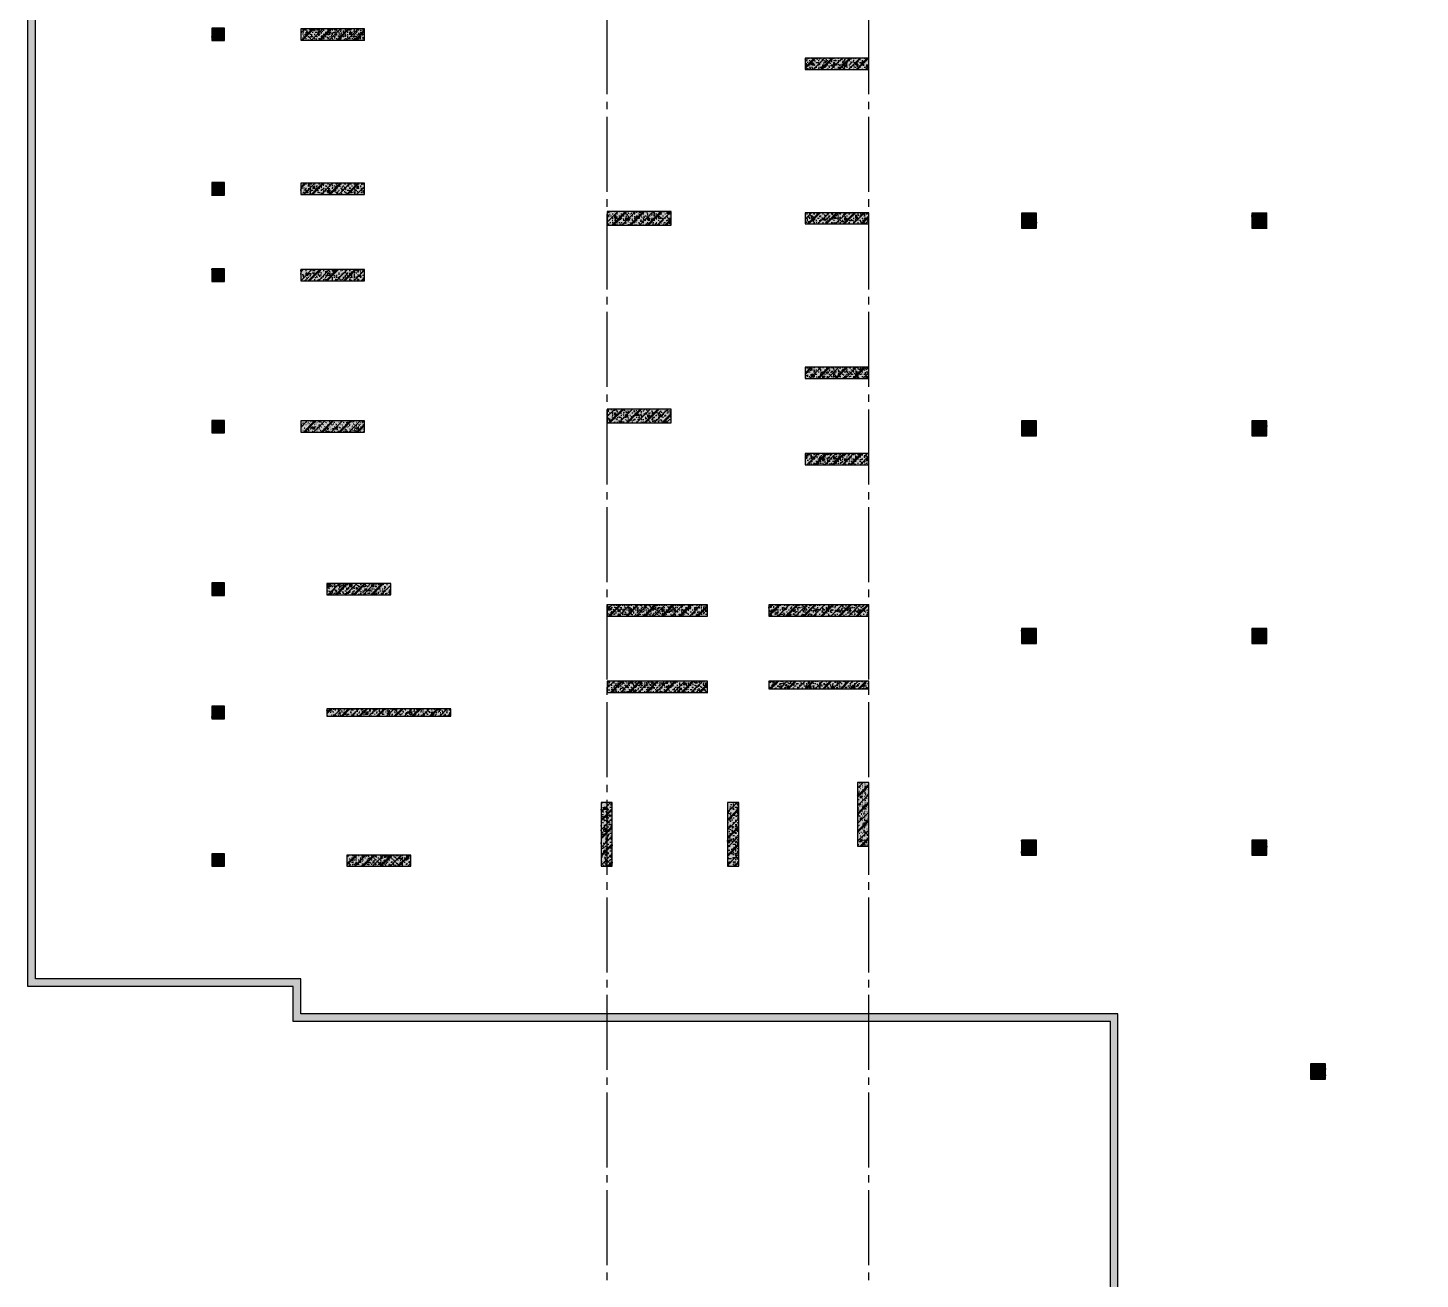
# Model space of a CAD drawing. Header units: millimetres. Extents: x 379264 to 1158416, y -283062 to 356890.
# Drawn here: x 393561 to 449186, y 168967 to 218980 of the extents above; entities that cross this region are included whole.
import ezdxf
from ezdxf.enums import TextEntityAlignment as Align

# ---------------------------------------------------------------- set-up
doc = ezdxf.new("R2010")
doc.units = ezdxf.units.MM
doc.linetypes.add('MB_Luoi truc$0$Center101', pattern=[13, 10, -1, 1, -1])
for name, color, linetype in [('mb_cot ham 2$0$Concrete Hatch', 218, 'Continuous'), ('mb_cot ham 2$0$Concrete Line', 6, 'Continuous'), ('mb_cot ham 2$0$Concrete Solid', 216, 'Continuous'), ('MB_Luoi truc$0$Grid', 34, 'Continuous'), ('MB_Luoi truc$0$Grid Line', 251, 'MB_Luoi truc$0$Center101')]:
    doc.layers.add(name, color=color, linetype=linetype)
doc.styles.add('MB_Luoi truc$0$Grid A-F$0$VNI-HelveCB', font='VHELVCB_0.TTF')

# ---------------------------------------------------------------- blocks, each defined once
blk = doc.blocks.new('*U1597')
at = {"layer": 'MB_Luoi truc$0$Grid Line'}
blk.add_line((0, 0), (0, 631), dxfattribs=at)
at = {"layer": 'MB_Luoi truc$0$Grid', "lineweight": -2, "style": 'MB_Luoi truc$0$Grid A-F$0$VNI-HelveCB'}
for tag, p in [('GRIDSUB', (0, 640)), ('GRID', (0, -9))]:
    blk.add_attdef(tag, text='', height=5, dxfattribs=at).set_placement(p, align=Align.MIDDLE)
blk = doc.blocks.new('*U1650')
at = {"layer": 'mb_cot ham 2$0$Concrete Hatch'}
h = blk.add_hatch(dxfattribs=at)
h.set_pattern_fill('CONCRETE', color=256, scale=50, style=0, pattern_type=2)
h.set_pattern_definition([(45, (-50, -250), (-176.78, 176.78), []), (45, (-50, -200), (-353.55, 353.55), []), (50, (-50, -250), (358.63, -31.38), [37.5, -412.5]), (355, (-50, -250), (-69.38, 376.1), [30, -330]), (100.45, (-20.1, -252.6), (289.25, 344.72), [31.87, -350.57]), (46.18, (-50, -150), (533.62, -82.76), [56.25, -618.75]), (96.64, (-5.53, -156.9), (467.33, 487.06), [47.8, -525.86]), (351.18, (-50, -150), (467.33, 487.06), [45, -495]), (21, (0, -175), (298.45, -201.31), [37.5, -412.5]), (326, (0, -175), (121.66, 362.58), [30, -330]), (71.45, (24.87, -191.78), (420.1, 161.27), [31.87, -350.57]), (37.5, (-50, -250), (6.08, 166.447), [0, -326, 0, -335, 0, -331.25]), (7.5, (-50, -250), (131.535, 197.206), [0, -191, 0, -318.5, 0, -126.25]), (327.5, (-161.5, -250), (266.91, -11.277), [0, -125, 0, -390, 0, -517.5]), (317.5, (-211.5, -250), (291.59, 50.05), [0, -162.5, 0, -259, 0, -367.5]), (0, (125, -75), (0, 875), [87.5, -787.5]), (0, (387.5, 100), (0, 875), [87.5, -787.5]), (0, (212.5, 450), (0, 875), [87.5, -350, 87.5, -350]), (90, (125, -75), (-875, 5e-14), [87.5, -787.5]), (90, (212.5, 450), (-875, 5e-14), [87.5, -787.5]), (90, (475, 100), (-875, 5e-14), [87.5, -787.5]), (90, (650, 362.5), (-875, 5e-14), [87.5, -787.5]), (135, (212.5, -75), (-875, 9e-14), [123.76, -1113.7]), (135, (300, 450), (-875, 9e-14), [123.76, -1113.7]), (45, (387.5, 100), (9e-14, 875), [123.76, -247.49, 123.76, -742.46]), (0, (-225, -250), (87.5, 87.5), [-175, 0])])
h.paths.add_polyline_path([(-300, 200), (-300, -400), (300, -400), (300, 200)])
at = {"layer": 'mb_cot ham 2$0$Concrete Solid'}
blk.add_hatch(color=256, dxfattribs=at).paths.add_polyline_path([(-300, 200), (-300, -400), (300, -400), (300, 200)])
at = {"layer": 'mb_cot ham 2$0$Concrete Line'}
blk.add_lwpolyline([(-300, 200), (-300, -400), (300, -400), (300, 200)], close=True, dxfattribs=at)
blk = doc.blocks.new('*U1605')
at = {"layer": 'mb_cot ham 2$0$Concrete Hatch'}
h = blk.add_hatch(dxfattribs=at)
h.set_pattern_fill('CONCRETE', color=256, scale=50, style=0, pattern_type=2)
h.set_pattern_definition([(45, (0, -2300), (-176.777, 176.777), []), (45, (0, -2250), (-353.55, 353.55), []), (50, (0, -2300), (358.63, -31.376), [37.5, -412.5]), (355, (0, -2300), (-69.376, 376.096), [30, -330]), (100.451, (29.9, -2302.6), (289.255, 344.72), [31.87, -350.57]), (46.184, (0, -2200), (533.62, -82.76), [56.25, -618.75]), (96.636, (44.47, -2206.9), (467.33, 487.06), [47.81, -525.86]), (351.184, (0, -2200), (467.33, 487.06), [45, -495]), (21, (50, -2225), (298.454, -201.31), [37.5, -412.5]), (326, (50, -2225), (121.66, 362.575), [30, -330]), (71.451, (74.87, -2241.78), (420.11, 161.265), [31.87, -350.57]), (37.5, (0, -2300), (6.08, 166.447), [0, -326, 0, -335, 0, -331.25]), (7.5, (0, -2300), (131.535, 197.206), [0, -191, 0, -318.5, 0, -126.25]), (327.5, (-111.5, -2300), (266.911, -11.2774), [0, -125, 0, -390, 0, -517.5]), (317.5, (-161.5, -2300), (291.593, 50.052), [0, -162.5, 0, -259, 0, -367.5]), (0, (175, -2125), (0, 875), [87.5, -787.5]), (0, (437.5, -1950), (0, 875), [87.5, -787.5]), (0, (262.5, -1600), (0, 875), [87.5, -350, 87.5, -350]), (90, (175, -2125), (-875, 5e-14), [87.5, -787.5]), (90, (262.5, -1600), (-875, 5e-14), [87.5, -787.5]), (90, (525, -1950), (-875, 5e-14), [87.5, -787.5]), (90, (700, -1687.5), (-875, 5e-14), [87.5, -787.5]), (135, (262.5, -2125), (-875.02, 9e-14), [123.76, -1113.7]), (135, (350, -1600), (-875.02, 9e-14), [123.76, -1113.7]), (45, (437.5, -1950), (9e-14, 875.02), [123.76, -247.49, 123.76, -742.46]), (0, (-175, -2300), (87.5, 87.5), [-175, 0])])
h.paths.add_polyline_path([(-200, 150), (-200, -2400), (250, -2400), (250, 150)])
at = {"layer": 'mb_cot ham 2$0$Concrete Solid'}
blk.add_hatch(color=256, dxfattribs=at).paths.add_polyline_path([(-200, 150), (-200, -2400), (250, -2400), (250, 150)])
at = {"layer": 'mb_cot ham 2$0$Concrete Line'}
blk.add_lwpolyline([(-200, 150), (-200, -2400), (250, -2400), (250, 150)], close=True, dxfattribs=at)
blk = doc.blocks.new('*U1606')
at = {"layer": 'mb_cot ham 2$0$Concrete Hatch'}
h = blk.add_hatch(dxfattribs=at)
h.set_pattern_fill('CONCRETE', color=256, scale=50, style=0, pattern_type=2)
h.set_pattern_definition([(45, (-100, -2300), (-176.777, 176.777), []), (45, (-100, -2250), (-353.55, 353.55), []), (50, (-100, -2300), (358.63, -31.376), [37.5, -412.5]), (355, (-100, -2300), (-69.376, 376.096), [30, -330]), (100.451, (-70.1, -2302.6), (289.255, 344.72), [31.87, -350.57]), (46.184, (-100, -2200), (533.62, -82.76), [56.25, -618.75]), (96.636, (-55.53, -2206.9), (467.33, 487.06), [47.81, -525.86]), (351.184, (-100, -2200), (467.33, 487.06), [45, -495]), (21, (-50, -2225), (298.454, -201.31), [37.5, -412.5]), (326, (-50, -2225), (121.66, 362.575), [30, -330]), (71.451, (-25.13, -2241.78), (420.11, 161.265), [31.87, -350.57]), (37.5, (-100, -2300), (6.08, 166.447), [0, -326, 0, -335, 0, -331.25]), (7.5, (-100, -2300), (131.535, 197.206), [0, -191, 0, -318.5, 0, -126.25]), (327.5, (-211.5, -2300), (266.911, -11.2774), [0, -125, 0, -390, 0, -517.5]), (317.5, (-261.5, -2300), (291.593, 50.052), [0, -162.5, 0, -259, 0, -367.5]), (0, (75, -2125), (0, 875), [87.5, -787.5]), (0, (337.5, -1950), (0, 875), [87.5, -787.5]), (0, (162.5, -1600), (0, 875), [87.5, -350, 87.5, -350]), (90, (75, -2125), (-875, 5e-14), [87.5, -787.5]), (90, (162.5, -1600), (-875, 5e-14), [87.5, -787.5]), (90, (425, -1950), (-875, 5e-14), [87.5, -787.5]), (90, (600, -1687.5), (-875, 5e-14), [87.5, -787.5]), (135, (162.5, -2125), (-875.02, 9e-14), [123.76, -1113.7]), (135, (250, -1600), (-875.02, 9e-14), [123.76, -1113.7]), (45, (337.5, -1950), (9e-14, 875.02), [123.76, -247.49, 123.76, -742.46]), (0, (-275, -2300), (87.5, 87.5), [-175, 0])])
h.paths.add_polyline_path([(-250, 150), (-250, -2400), (200, -2400), (200, 150)])
at = {"layer": 'mb_cot ham 2$0$Concrete Solid'}
blk.add_hatch(color=256, dxfattribs=at).paths.add_polyline_path([(-250, 150), (-250, -2400), (200, -2400), (200, 150)])
at = {"layer": 'mb_cot ham 2$0$Concrete Line'}
blk.add_lwpolyline([(-250, 150), (-250, -2400), (200, -2400), (200, 150)], close=True, dxfattribs=at)
blk = doc.blocks.new('*U1618')
at = {"layer": 'mb_cot ham 2$0$Concrete Hatch'}
h = blk.add_hatch(dxfattribs=at)
h.set_pattern_fill('CONCRETE', color=256, scale=50, style=0, pattern_type=2)
h.set_pattern_definition([(45, (2000, -200), (-176.777, 176.777), []), (45, (2000, -150), (-353.55, 353.55), []), (50, (2000, -200), (358.63, -31.376), [37.5, -412.5]), (355, (2000, -200), (-69.376, 376.096), [30, -330]), (100.451, (2029.9, -202.6), (289.255, 344.72), [31.87, -350.57]), (46.184, (2000, -100), (533.62, -82.76), [56.25, -618.75]), (96.636, (2044.47, -106.9), (467.33, 487.06), [47.8, -525.86]), (351.184, (2000, -100), (467.33, 487.06), [45, -495]), (21, (2050, -125), (298.454, -201.31), [37.5, -412.5]), (326, (2050, -125), (121.66, 362.575), [30, -330]), (71.451, (2074.87, -141.78), (420.11, 161.265), [31.87, -350.57]), (37.5, (2000, -200), (6.08, 166.447), [0, -326, 0, -335, 0, -331.25]), (7.5, (2000, -200), (131.535, 197.206), [0, -191, 0, -318.5, 0, -126.25]), (327.5, (1888.5, -200), (266.911, -11.2774), [0, -125, 0, -390, 0, -517.5]), (317.5, (1838.5, -200), (291.593, 50.052), [0, -162.5, 0, -259, 0, -367.5]), (0, (2175, -25), (0, 875), [87.5, -787.5]), (0, (2437.5, 150), (0, 875), [87.5, -787.5]), (0, (2262.5, 500), (0, 875), [87.5, -350, 87.5, -350]), (90, (2175, -25), (-875, 5e-14), [87.5, -787.5]), (90, (2262.5, 500), (-875, 5e-14), [87.5, -787.5]), (90, (2525, 150), (-875, 5e-14), [87.5, -787.5]), (90, (2700, 412.5), (-875, 5e-14), [87.5, -787.5]), (135, (2262.5, -25), (-875.02, 9e-14), [123.76, -1113.7]), (135, (2350, 500), (-875.02, 9e-14), [123.76, -1113.7]), (45, (2437.5, 150), (9e-14, 875.02), [123.76, -247.485, 123.76, -742.455]), (0, (1825, -200), (87.5, 87.5), [-175, 0])])
h.paths.add_polyline_path([(-250, 150), (-250, -300), (2300, -300), (2300, 150)])
at = {"layer": 'mb_cot ham 2$0$Concrete Solid'}
blk.add_hatch(color=256, dxfattribs=at).paths.add_polyline_path([(-250, 150), (-250, -300), (2300, -300), (2300, 150)])
at = {"layer": 'mb_cot ham 2$0$Concrete Line'}
blk.add_lwpolyline([(-250, 150), (-250, -300), (2300, -300), (2300, 150)], close=True, dxfattribs=at)
blk = doc.blocks.new('*U1619')
at = {"layer": 'mb_cot ham 2$0$Concrete Hatch'}
h = blk.add_hatch(dxfattribs=at)
h.set_pattern_fill('CONCRETE', color=256, scale=50, style=0, pattern_type=2)
h.set_pattern_definition([(45, (2000, -400), (-176.777, 176.777), []), (45, (2000, -350), (-353.55, 353.55), []), (50, (2000, -400), (358.63, -31.376), [37.5, -412.5]), (355, (2000, -400), (-69.376, 376.096), [30, -330]), (100.451, (2029.9, -402.6), (289.255, 344.72), [31.87, -350.57]), (46.184, (2000, -300), (533.62, -82.76), [56.25, -618.75]), (96.636, (2044.47, -306.9), (467.33, 487.06), [47.8, -525.86]), (351.184, (2000, -300), (467.33, 487.06), [45, -495]), (21, (2050, -325), (298.454, -201.31), [37.5, -412.5]), (326, (2050, -325), (121.66, 362.575), [30, -330]), (71.451, (2074.87, -341.78), (420.11, 161.265), [31.87, -350.57]), (37.5, (2000, -400), (6.08, 166.447), [0, -326, 0, -335, 0, -331.25]), (7.5, (2000, -400), (131.535, 197.206), [0, -191, 0, -318.5, 0, -126.25]), (327.5, (1888.5, -400), (266.911, -11.2774), [0, -125, 0, -390, 0, -517.5]), (317.5, (1838.5, -400), (291.593, 50.052), [0, -162.5, 0, -259, 0, -367.5]), (0, (2175, -225), (0, 875), [87.5, -787.5]), (0, (2437.5, -50), (0, 875), [87.5, -787.5]), (0, (2262.5, 300), (0, 875), [87.5, -350, 87.5, -350]), (90, (2175, -225), (-875, 5e-14), [87.5, -787.5]), (90, (2262.5, 300), (-875, 5e-14), [87.5, -787.5]), (90, (2525, -50), (-875, 5e-14), [87.5, -787.5]), (90, (2700, 212.5), (-875, 5e-14), [87.5, -787.5]), (135, (2262.5, -225), (-875.02, 9e-14), [123.76, -1113.7]), (135, (2350, 300), (-875.02, 9e-14), [123.76, -1113.7]), (45, (2437.5, -50), (9e-14, 875.02), [123.76, -247.485, 123.76, -742.455]), (0, (1825, -400), (87.5, 87.5), [-175, 0])])
h.paths.add_polyline_path([(-250, 50), (-250, -400), (2300, -400), (2300, 50)])
at = {"layer": 'mb_cot ham 2$0$Concrete Solid'}
blk.add_hatch(color=256, dxfattribs=at).paths.add_polyline_path([(-250, 50), (-250, -400), (2300, -400), (2300, 50)])
at = {"layer": 'mb_cot ham 2$0$Concrete Line'}
blk.add_lwpolyline([(-250, 50), (-250, -400), (2300, -400), (2300, 50)], close=True, dxfattribs=at)
blk = doc.blocks.new('*U1620')
at = {"layer": 'mb_cot ham 2$0$Concrete Hatch'}
h = blk.add_hatch(dxfattribs=at)
h.set_pattern_fill('CONCRETE', color=256, scale=50, style=0, pattern_type=2)
h.set_pattern_definition([(45, (4400, -250), (-176.777, 176.777), []), (45, (4400, -200), (-353.553, 353.553), []), (50, (4400, -250), (358.63, -31.376), [37.5, -412.5]), (355, (4400, -250), (-69.376, 376.096), [30, -330]), (100.451, (4429.9, -252.6), (289.255, 344.72), [31.87, -350.57]), (46.184, (4400, -150), (533.62, -82.76), [56.25, -618.75]), (96.636, (4444.47, -156.9), (467.33, 487.06), [47.805, -525.856]), (351.184, (4400, -150), (467.33, 487.06), [45, -495]), (21, (4450, -175), (298.454, -201.31), [37.5, -412.5]), (326, (4450, -175), (121.658, 362.575), [30, -330]), (71.451, (4474.87, -191.78), (420.111, 161.265), [31.87, -350.57]), (37.5, (4400, -250), (6.08, 166.447), [0, -326, 0, -335, 0, -331.25]), (7.5, (4400, -250), (131.535, 197.206), [0, -191, 0, -318.5, 0, -126.25]), (327.5, (4288.5, -250), (266.9112, -11.2774), [0, -125, 0, -390, 0, -517.5]), (317.5, (4238.5, -250), (291.593, 50.052), [0, -162.5, 0, -259, 0, -367.5]), (0, (4575, -75), (0, 875), [87.5, -787.5]), (0, (4837.5, 100), (0, 875), [87.5, -787.5]), (0, (4662.5, 450), (0, 875), [87.5, -350, 87.5, -350]), (90, (4575, -75), (-875, 5e-14), [87.5, -787.5]), (90, (4662.5, 450), (-875, 5e-14), [87.5, -787.5]), (90, (4925, 100), (-875, 5e-14), [87.5, -787.5]), (90, (5100, 362.5), (-875, 5e-14), [87.5, -787.5]), (135, (4662.5, -75), (-875.02, 9e-14), [123.76, -1113.7]), (135, (4750, 450), (-875.02, 9e-14), [123.76, -1113.7]), (45, (4837.5, 100), (9e-14, 875.02), [123.76, -247.485, 123.76, -742.455]), (0, (4225, -250), (87.5, 87.5), [-175, 0])])
h.paths.add_polyline_path([(-250, 50), (-250, -250), (4700, -250), (4700, 50)])
at = {"layer": 'mb_cot ham 2$0$Concrete Solid'}
blk.add_hatch(color=256, dxfattribs=at).paths.add_polyline_path([(-250, 50), (-250, -250), (4700, -250), (4700, 50)])
at = {"layer": 'mb_cot ham 2$0$Concrete Line'}
blk.add_lwpolyline([(-250, 50), (-250, -250), (4700, -250), (4700, 50)], close=True, dxfattribs=at)
blk = doc.blocks.new('*U1617')
at = {"layer": 'mb_cot ham 2$0$Concrete Hatch'}
h = blk.add_hatch(dxfattribs=at)
h.set_pattern_fill('CONCRETE', color=256, scale=50, style=0, pattern_type=2)
h.set_pattern_definition([(45, (2000, -300), (-176.777, 176.777), []), (45, (2000, -250), (-353.55, 353.55), []), (50, (2000, -300), (358.63, -31.376), [37.5, -412.5]), (355, (2000, -300), (-69.376, 376.096), [30, -330]), (100.451, (2029.9, -302.6), (289.255, 344.72), [31.87, -350.57]), (46.184, (2000, -200), (533.62, -82.76), [56.25, -618.75]), (96.636, (2044.47, -206.9), (467.33, 487.06), [47.8, -525.86]), (351.184, (2000, -200), (467.33, 487.06), [45, -495]), (21, (2050, -225), (298.454, -201.31), [37.5, -412.5]), (326, (2050, -225), (121.66, 362.575), [30, -330]), (71.451, (2074.87, -241.78), (420.11, 161.265), [31.87, -350.57]), (37.5, (2000, -300), (6.08, 166.447), [0, -326, 0, -335, 0, -331.25]), (7.5, (2000, -300), (131.535, 197.206), [0, -191, 0, -318.5, 0, -126.25]), (327.5, (1888.5, -300), (266.911, -11.2774), [0, -125, 0, -390, 0, -517.5]), (317.5, (1838.5, -300), (291.593, 50.052), [0, -162.5, 0, -259, 0, -367.5]), (0, (2175, -125), (0, 875), [87.5, -787.5]), (0, (2437.5, 50), (0, 875), [87.5, -787.5]), (0, (2262.5, 400), (0, 875), [87.5, -350, 87.5, -350]), (90, (2175, -125), (-875, 5e-14), [87.5, -787.5]), (90, (2262.5, 400), (-875, 5e-14), [87.5, -787.5]), (90, (2525, 50), (-875, 5e-14), [87.5, -787.5]), (90, (2700, 312.5), (-875, 5e-14), [87.5, -787.5]), (135, (2262.5, -125), (-875.02, 9e-14), [123.76, -1113.7]), (135, (2350, 400), (-875.02, 9e-14), [123.76, -1113.7]), (45, (2437.5, 50), (9e-14, 875.02), [123.76, -247.485, 123.76, -742.455]), (0, (1825, -300), (87.5, 87.5), [-175, 0])])
h.paths.add_polyline_path([(-250, 100), (-250, -350), (2300, -350), (2300, 100)])
at = {"layer": 'mb_cot ham 2$0$Concrete Solid'}
blk.add_hatch(color=256, dxfattribs=at).paths.add_polyline_path([(-250, 100), (-250, -350), (2300, -350), (2300, 100)])
at = {"layer": 'mb_cot ham 2$0$Concrete Line'}
blk.add_lwpolyline([(-250, 100), (-250, -350), (2300, -350), (2300, 100)], close=True, dxfattribs=at)
blk = doc.blocks.new('*U1621')
at = {"layer": 'mb_cot ham 2$0$Concrete Hatch'}
h = blk.add_hatch(dxfattribs=at)
h.set_pattern_fill('CONCRETE', color=256, scale=50, style=0, pattern_type=2)
h.set_pattern_definition([(45, (3450, -100), (-176.777, 176.777), []), (45, (3450, -50), (-353.553, 353.553), []), (50, (3450, -100), (358.63, -31.376), [37.5, -412.5]), (355, (3450, -100), (-69.376, 376.096), [30, -330]), (100.451, (3479.9, -102.6), (289.255, 344.72), [31.87, -350.57]), (46.184, (3450, -1e-11), (533.62, -82.76), [56.25, -618.75]), (96.636, (3494.47, -6.9), (467.33, 487.06), [47.805, -525.856]), (351.184, (3450, -1e-11), (467.33, 487.06), [45, -495]), (21, (3500, -25), (298.454, -201.31), [37.5, -412.5]), (326, (3500, -25), (121.658, 362.575), [30, -330]), (71.451, (3524.87, -41.78), (420.11, 161.265), [31.87, -350.57]), (37.5, (3450, -100), (6.08, 166.447), [0, -326, 0, -335, 0, -331.25]), (7.5, (3450, -100), (131.535, 197.206), [0, -191, 0, -318.5, 0, -126.25]), (327.5, (3338.5, -100), (266.911, -11.2774), [0, -125, 0, -390, 0, -517.5]), (317.5, (3288.5, -100), (291.593, 50.052), [0, -162.5, 0, -259, 0, -367.5]), (0, (3625, 75), (0, 875), [87.5, -787.5]), (0, (3887.5, 250), (0, 875), [87.5, -787.5]), (0, (3712.5, 600), (0, 875), [87.5, -350, 87.5, -350]), (90, (3625, 75), (-875, 5e-14), [87.5, -787.5]), (90, (3712.5, 600), (-875, 5e-14), [87.5, -787.5]), (90, (3975, 250), (-875, 5e-14), [87.5, -787.5]), (90, (4150, 512.5), (-875, 5e-14), [87.5, -787.5]), (135, (3712.5, 75), (-875.02, 9e-14), [123.76, -1113.7]), (135, (3800, 600), (-875.02, 9e-14), [123.76, -1113.7]), (45, (3887.5, 250), (9e-14, 875.02), [123.76, -247.485, 123.76, -742.455]), (0, (3275, -100), (87.5, 87.5), [-175, 0])])
h.paths.add_polyline_path([(-250, 200), (-250, -250), (3750, -250), (3750, 200)])
at = {"layer": 'mb_cot ham 2$0$Concrete Solid'}
blk.add_hatch(color=256, dxfattribs=at).paths.add_polyline_path([(-250, 200), (-250, -250), (3750, -250), (3750, 200)])
at = {"layer": 'mb_cot ham 2$0$Concrete Line'}
blk.add_lwpolyline([(-250, 200), (-250, -250), (3750, -250), (3750, 200)], close=True, dxfattribs=at)
blk = doc.blocks.new('*U1622')
at = {"layer": 'mb_cot ham 2$0$Concrete Hatch'}
h = blk.add_hatch(dxfattribs=at)
h.set_pattern_fill('CONCRETE', color=256, scale=50, style=0, pattern_type=2)
h.set_pattern_definition([(45, (2000, -200), (-176.777, 176.777), []), (45, (2000, -150), (-353.55, 353.55), []), (50, (2000, -200), (358.63, -31.376), [37.5, -412.5]), (355, (2000, -200), (-69.376, 376.096), [30, -330]), (100.451, (2029.9, -202.6), (289.255, 344.72), [31.87, -350.57]), (46.184, (2000, -100), (533.62, -82.76), [56.25, -618.75]), (96.636, (2044.47, -106.9), (467.33, 487.06), [47.8, -525.86]), (351.184, (2000, -100), (467.33, 487.06), [45, -495]), (21, (2050, -125), (298.454, -201.31), [37.5, -412.5]), (326, (2050, -125), (121.66, 362.575), [30, -330]), (71.451, (2074.87, -141.78), (420.11, 161.265), [31.87, -350.57]), (37.5, (2000, -200), (6.08, 166.447), [0, -326, 0, -335, 0, -331.25]), (7.5, (2000, -200), (131.535, 197.206), [0, -191, 0, -318.5, 0, -126.25]), (327.5, (1888.5, -200), (266.911, -11.2774), [0, -125, 0, -390, 0, -517.5]), (317.5, (1838.5, -200), (291.593, 50.052), [0, -162.5, 0, -259, 0, -367.5]), (0, (2175, -25), (0, 875), [87.5, -787.5]), (0, (2437.5, 150), (0, 875), [87.5, -787.5]), (0, (2262.5, 500), (0, 875), [87.5, -350, 87.5, -350]), (90, (2175, -25), (-875, 5e-14), [87.5, -787.5]), (90, (2262.5, 500), (-875, 5e-14), [87.5, -787.5]), (90, (2525, 150), (-875, 5e-14), [87.5, -787.5]), (90, (2700, 412.5), (-875, 5e-14), [87.5, -787.5]), (135, (2262.5, -25), (-875.02, 9e-14), [123.76, -1113.7]), (135, (2350, 500), (-875.02, 9e-14), [123.76, -1113.7]), (45, (2437.5, 150), (9e-14, 875.02), [123.76, -247.485, 123.76, -742.455]), (0, (1825, -200), (87.5, 87.5), [-175, 0])])
h.paths.add_polyline_path([(-250, 200), (-250, -350), (2300, -350), (2300, 200)])
at = {"layer": 'mb_cot ham 2$0$Concrete Solid'}
blk.add_hatch(color=256, dxfattribs=at).paths.add_polyline_path([(-250, 200), (-250, -350), (2300, -350), (2300, 200)])
at = {"layer": 'mb_cot ham 2$0$Concrete Line'}
blk.add_lwpolyline([(-250, 200), (-250, -350), (2300, -350), (2300, 200)], close=True, dxfattribs=at)
blk = doc.blocks.new('*U1623')
at = {"layer": 'mb_cot ham 2$0$Concrete Hatch'}
h = blk.add_hatch(dxfattribs=at)
h.set_pattern_fill('CONCRETE', color=256, scale=50, style=0, pattern_type=2)
h.set_pattern_definition([(45, (2000, -200), (-176.777, 176.777), []), (45, (2000, -150), (-353.55, 353.55), []), (50, (2000, -200), (358.63, -31.376), [37.5, -412.5]), (355, (2000, -200), (-69.376, 376.096), [30, -330]), (100.451, (2029.9, -202.6), (289.255, 344.72), [31.87, -350.57]), (46.184, (2000, -100), (533.62, -82.76), [56.25, -618.75]), (96.636, (2044.47, -106.9), (467.33, 487.06), [47.8, -525.86]), (351.184, (2000, -100), (467.33, 487.06), [45, -495]), (21, (2050, -125), (298.454, -201.31), [37.5, -412.5]), (326, (2050, -125), (121.66, 362.575), [30, -330]), (71.451, (2074.87, -141.78), (420.11, 161.265), [31.87, -350.57]), (37.5, (2000, -200), (6.08, 166.447), [0, -326, 0, -335, 0, -331.25]), (7.5, (2000, -200), (131.535, 197.206), [0, -191, 0, -318.5, 0, -126.25]), (327.5, (1888.5, -200), (266.911, -11.2774), [0, -125, 0, -390, 0, -517.5]), (317.5, (1838.5, -200), (291.593, 50.052), [0, -162.5, 0, -259, 0, -367.5]), (0, (2175, -25), (0, 875), [87.5, -787.5]), (0, (2437.5, 150), (0, 875), [87.5, -787.5]), (0, (2262.5, 500), (0, 875), [87.5, -350, 87.5, -350]), (90, (2175, -25), (-875, 5e-14), [87.5, -787.5]), (90, (2262.5, 500), (-875, 5e-14), [87.5, -787.5]), (90, (2525, 150), (-875, 5e-14), [87.5, -787.5]), (90, (2700, 412.5), (-875, 5e-14), [87.5, -787.5]), (135, (2262.5, -25), (-875.02, 9e-14), [123.76, -1113.7]), (135, (2350, 500), (-875.02, 9e-14), [123.76, -1113.7]), (45, (2437.5, 150), (9e-14, 875.02), [123.76, -247.485, 123.76, -742.455]), (0, (1825, -200), (87.5, 87.5), [-175, 0])])
h.paths.add_polyline_path([(-250, 200), (-250, -350), (2300, -350), (2300, 200)])
at = {"layer": 'mb_cot ham 2$0$Concrete Solid'}
blk.add_hatch(color=256, dxfattribs=at).paths.add_polyline_path([(-250, 200), (-250, -350), (2300, -350), (2300, 200)])
at = {"layer": 'mb_cot ham 2$0$Concrete Line'}
blk.add_lwpolyline([(-250, 200), (-250, -350), (2300, -350), (2300, 200)], close=True, dxfattribs=at)
blk = doc.blocks.new('*U1632')
at = {"layer": 'mb_cot ham 2$0$Concrete Hatch'}
h = blk.add_hatch(dxfattribs=at)
h.set_pattern_fill('CONCRETE', color=256, scale=50, style=0, pattern_type=2)
h.set_pattern_definition([(45, (3450, -400), (-176.777, 176.777), []), (45, (3450, -350), (-353.553, 353.553), []), (50, (3450, -400), (358.63, -31.376), [37.5, -412.5]), (355, (3450, -400), (-69.376, 376.096), [30, -330]), (100.451, (3479.9, -402.6), (289.255, 344.72), [31.87, -350.57]), (46.184, (3450, -300), (533.62, -82.76), [56.25, -618.75]), (96.636, (3494.47, -306.9), (467.33, 487.06), [47.805, -525.856]), (351.184, (3450, -300), (467.33, 487.06), [45, -495]), (21, (3500, -325), (298.454, -201.31), [37.5, -412.5]), (326, (3500, -325), (121.658, 362.575), [30, -330]), (71.451, (3524.87, -341.78), (420.11, 161.265), [31.87, -350.57]), (37.5, (3450, -400), (6.08, 166.447), [0, -326, 0, -335, 0, -331.25]), (7.5, (3450, -400), (131.535, 197.206), [0, -191, 0, -318.5, 0, -126.25]), (327.5, (3338.5, -400), (266.911, -11.2774), [0, -125, 0, -390, 0, -517.5]), (317.5, (3288.5, -400), (291.593, 50.052), [0, -162.5, 0, -259, 0, -367.5]), (0, (3625, -225), (0, 875), [87.5, -787.5]), (0, (3887.5, -50), (0, 875), [87.5, -787.5]), (0, (3712.5, 300), (0, 875), [87.5, -350, 87.5, -350]), (90, (3625, -225), (-875, 5e-14), [87.5, -787.5]), (90, (3712.5, 300), (-875, 5e-14), [87.5, -787.5]), (90, (3975, -50), (-875, 5e-14), [87.5, -787.5]), (90, (4150, 212.5), (-875, 5e-14), [87.5, -787.5]), (135, (3712.5, -225), (-875.02, 9e-14), [123.76, -1113.7]), (135, (3800, 300), (-875.02, 9e-14), [123.76, -1113.7]), (45, (3887.5, -50), (9e-14, 875.02), [123.76, -247.485, 123.76, -742.455]), (0, (3275, -400), (87.5, 87.5), [-175, 0])])
h.paths.add_polyline_path([(-250, 50), (-250, -400), (3750, -400), (3750, 50)])
at = {"layer": 'mb_cot ham 2$0$Concrete Solid'}
blk.add_hatch(color=256, dxfattribs=at).paths.add_polyline_path([(-250, 50), (-250, -400), (3750, -400), (3750, 50)])
at = {"layer": 'mb_cot ham 2$0$Concrete Line'}
blk.add_lwpolyline([(-250, 50), (-250, -400), (3750, -400), (3750, 50)], close=True, dxfattribs=at)
blk = doc.blocks.new('*U1642')
at = {"layer": 'mb_cot ham 2$0$Concrete Hatch'}
h = blk.add_hatch(dxfattribs=at)
h.set_pattern_fill('CONCRETE', color=256, scale=50, style=0, pattern_type=2)
h.set_pattern_definition([(45, (3450, -250), (-176.777, 176.777), []), (45, (3450, -200), (-353.553, 353.553), []), (50, (3450, -250), (358.63, -31.376), [37.5, -412.5]), (355, (3450, -250), (-69.376, 376.096), [30, -330]), (100.451, (3479.9, -252.6), (289.255, 344.72), [31.87, -350.57]), (46.184, (3450, -150), (533.62, -82.76), [56.25, -618.75]), (96.636, (3494.47, -156.9), (467.33, 487.06), [47.805, -525.856]), (351.184, (3450, -150), (467.33, 487.06), [45, -495]), (21, (3500, -175), (298.454, -201.31), [37.5, -412.5]), (326, (3500, -175), (121.658, 362.575), [30, -330]), (71.451, (3524.87, -191.78), (420.11, 161.265), [31.87, -350.57]), (37.5, (3450, -250), (6.08, 166.447), [0, -326, 0, -335, 0, -331.25]), (7.5, (3450, -250), (131.535, 197.206), [0, -191, 0, -318.5, 0, -126.25]), (327.5, (3338.5, -250), (266.911, -11.2774), [0, -125, 0, -390, 0, -517.5]), (317.5, (3288.5, -250), (291.593, 50.052), [0, -162.5, 0, -259, 0, -367.5]), (0, (3625, -75), (0, 875), [87.5, -787.5]), (0, (3887.5, 100), (0, 875), [87.5, -787.5]), (0, (3712.5, 450), (0, 875), [87.5, -350, 87.5, -350]), (90, (3625, -75), (-875, 5e-14), [87.5, -787.5]), (90, (3712.5, 450), (-875, 5e-14), [87.5, -787.5]), (90, (3975, 100), (-875, 5e-14), [87.5, -787.5]), (90, (4150, 362.5), (-875, 5e-14), [87.5, -787.5]), (135, (3712.5, -75), (-875.02, 9e-14), [123.76, -1113.7]), (135, (3800, 450), (-875.02, 9e-14), [123.76, -1113.7]), (45, (3887.5, 100), (9e-14, 875.02), [123.76, -247.485, 123.76, -742.455]), (0, (3275, -250), (87.5, 87.5), [-175, 0])])
h.paths.add_polyline_path([(-250, 50), (-250, -250), (3750, -250), (3750, 50)])
at = {"layer": 'mb_cot ham 2$0$Concrete Solid'}
blk.add_hatch(color=256, dxfattribs=at).paths.add_polyline_path([(-250, 50), (-250, -250), (3750, -250), (3750, 50)])
at = {"layer": 'mb_cot ham 2$0$Concrete Line'}
blk.add_lwpolyline([(-250, 50), (-250, -250), (3750, -250), (3750, 50)], close=True, dxfattribs=at)
blk = doc.blocks.new('*U1647')
at = {"layer": 'mb_cot ham 2$0$Concrete Hatch'}
h = blk.add_hatch(dxfattribs=at)
h.set_pattern_fill('CONCRETE', color=256, scale=50, style=0, pattern_type=2)
h.set_pattern_definition([(45, (-150, -150), (-176.78, 176.78), []), (45, (-150, -100), (-353.55, 353.55), []), (50, (-150, -150), (358.63, -31.38), [37.5, -412.5]), (355, (-150, -150), (-69.38, 376.1), [30, -330]), (100.45, (-120.1, -152.6), (289.25, 344.72), [31.87, -350.57]), (46.18, (-150, -50), (533.6, -82.76), [56.25, -618.75]), (96.64, (-105.53, -56.9), (467.33, 487.06), [47.8, -525.86]), (351.18, (-150, -50), (467.33, 487.06), [45, -495]), (21, (-100, -75), (298.45, -201.3), [37.5, -412.5]), (326, (-100, -75), (121.66, 362.58), [30, -330]), (71.45, (-75.13, -91.78), (420.1, 161.27), [31.87, -350.57]), (37.5, (-150, -150), (6.08, 166.447), [0, -326, 0, -335, 0, -331.25]), (7.5, (-150, -150), (131.535, 197.206), [0, -191, 0, -318.5, 0, -126.25]), (327.5, (-261.5, -150), (266.91, -11.277), [0, -125, 0, -390, 0, -517.5]), (317.5, (-311.5, -150), (291.59, 50.05), [0, -162.5, 0, -259, 0, -367.5]), (0, (25, 25), (0, 875), [87.5, -787.5]), (0, (287.5, 200), (0, 875), [87.5, -787.5]), (0, (112.5, 550), (0, 875), [87.5, -350, 87.5, -350]), (90, (25, 25), (-875, 5e-14), [87.5, -787.5]), (90, (112.5, 550), (-875, 5e-14), [87.5, -787.5]), (90, (375, 200), (-875, 5e-14), [87.5, -787.5]), (90, (550, 462.5), (-875, 5e-14), [87.5, -787.5]), (135, (112.5, 25), (-875, 9e-14), [123.76, -1113.7]), (135, (200, 550), (-875, 9e-14), [123.76, -1113.7]), (45, (287.5, 200), (9e-14, 875), [123.76, -247.49, 123.76, -742.46]), (0, (-325, -150), (87.5, 87.5), [-175, 0])])
h.paths.add_polyline_path([(-300, 200), (-300, -300), (200, -300), (200, 200)])
at = {"layer": 'mb_cot ham 2$0$Concrete Solid'}
blk.add_hatch(color=256, dxfattribs=at).paths.add_polyline_path([(-300, 200), (-300, -300), (200, -300), (200, 200)])
at = {"layer": 'mb_cot ham 2$0$Concrete Line'}
blk.add_lwpolyline([(-300, 200), (-300, -300), (200, -300), (200, 200)], close=True, dxfattribs=at)

msp = doc.modelspace()

# ---------------------------------------------------------------- hatches: boundary and pattern name
at = {"layer": 'mb_cot ham 2$0$Concrete Hatch'}
h = msp.add_hatch(dxfattribs=at)
h.set_pattern_fill('BTCT', color=256, scale=100, style=0, pattern_type=2)
h.set_pattern_definition([(45, (404461.1, 95217.43), (-176.7767, 176.7767), []), (45, (404461.1, 95327.43), (-176.7767, 176.7767), []), (50, (404461.1, 95217.43), (717.2602, -62.7521), [75, -825]), (355, (404461.1, 95217.4), (-138.7513, 752.192), [60, -660]), (100.4514, (404520.9, 95212.2), (578.5094, 689.4395), [63.7402, -701.142]), (46.1842, (404461.1, 95417.4), (1067.241, -165.519), [112.5, -1237.5]), (96.6356, (404550, 95403.6), (934.6627, 974.118), [95.61, -1051.713]), (351.1842, (404461.1, 95417.4), (934.662, 974.1186), [90, -990]), (21, (404561.1, 95367.43), (596.907, -402.6189), [75, -825]), (326, (404561.1, 95367.4), (243.3153, 725.15), [60, -660]), (71.4514, (404610.85, 95333.9), (840.2226, 322.5305), [63.7402, -701.142]), (37.5, (404461.1, 95217.43), (12.15986, 332.89385), [0, -652, 0, -670, 0, -662.5]), (7.5, (404461.1, 95217.43), (263.06954, 394.4117), [0, -382, 0, -637, 0, -252.5]), (327.5, (404238.1, 95217.43), (533.82244, -22.55487), [0, -250, 0, -780, 0, -1035]), (317.5, (404138.1, 95217.43), (583.1862, 100.105), [0, -325, 0, -518, 0, -735]), (0, (404811.1, 95567.4), (0, 1750), [175, -1575]), (0, (405336.1, 95917.4), (0, 1750), [175, -1575]), (0, (404986.1, 96617.4), (0, 1750), [175, -700, 175, -700]), (90, (404811.1, 95567.4), (-1750, 1e-13), [175, -1575]), (90, (404986.1, 96617.4), (-1750, 1e-13), [175, -1575]), (90, (405511.1, 95917.4), (-1750, 1e-13), [175, -1575]), (90, (405861.1, 96442.4), (-1750, 1e-13), [175, -1575]), (135, (404986.1, 95567.4), (-1750.033, 2e-13), [247.52, -2227.4]), (135, (405161.1, 96617.4), (-1750.033, 2e-13), [247.52, -2227.4]), (45, (405336.1, 95917.4), (0, 1750.033), [247.52, -494.97, 247.52, -1484.91]), (0, (404111.1, 95217.43), (175, 175), [-350, 0])])
h.paths.add_polyline_path([(510211.11, 89303.8), (507895.84, 86517.43), (437111.11, 86517.43), (437111.11, 179567.43), (404461.11, 179567.43), (404461.11, 180967.43), (393861.11, 180967.43), (393861.11, 258317.43), (503994.83, 258317.43), (510211.11, 253327.84), (510211.11, 222639.3), (510211.11, 222558.4)], flags=16)
h.paths.add_polyline_path([(504100.34, 258617.43), (393561.11, 258617.43), (393561.11, 180667.43), (404161.11, 180667.43), (404161.11, 179267.43), (436811.11, 179267.43), (436811.11, 86217.43), (508036.61, 86217.43), (510511.11, 89195.42), (510511.11, 253471.73)])
at = {"layer": 'mb_cot ham 2$0$Concrete Solid'}
h = msp.add_hatch(color=256, dxfattribs=at)
h.paths.add_polyline_path([(510211.11, 89303.8), (507895.84, 86517.43), (437111.11, 86517.43), (437111.11, 179567.43), (404461.11, 179567.43), (404461.11, 180967.43), (393861.11, 180967.43), (393861.11, 258317.43), (503994.83, 258317.43), (510211.11, 253327.84)], flags=16)
h.paths.add_polyline_path([(504100.34, 258617.43), (393561.11, 258617.43), (393561.11, 180667.43), (404161.11, 180667.43), (404161.11, 179267.43), (436811.11, 179267.43), (436811.11, 86217.43), (508036.61, 86217.43), (510511.11, 89195.42), (510511.11, 253471.73)])

# ---------------------------------------------------------------- linework, layer by layer
at = {"layer": 'mb_cot ham 2$0$Concrete Line'}
for points in [[(436811.11, 179267.43), (404161.11, 179267.43), (404161.11, 180667.43), (393561.11, 180667.43), (393561.11, 258617.43), (504100.34, 258617.43), (510511.11, 253471.73), (510511.11, 89195.42), (508036.61, 86217.43), (436811.11, 86217.43)], [(437111.11, 179567.43), (404461.11, 179567.43), (404461.11, 180967.43), (393861.11, 180967.43), (393861.11, 258317.43), (503994.83, 258317.43), (510211.11, 253327.84), (510211.11, 89303.8), (507895.84, 86517.43), (437111.11, 86517.43)]]:
    msp.add_lwpolyline(points, close=True, dxfattribs=at)

# ---------------------------------------------------------------- block references
for name, p in [('*U1647', (401211.11, 218767.43)), ('*U1647', (401211.11, 212592.43)), ('*U1650', (433561.11, 211367.43)), ('*U1650', (442761.11, 211367.43)), ('*U1647', (401211.11, 209142.43)), ('*U1647', (401211.11, 203092.43)), ('*U1650', (433561.11, 203067.43)), ('*U1650', (442761.11, 203067.43)), ('*U1647', (401211.11, 196592.43)), ('*U1650', (433561.11, 194767.43)), ('*U1650', (442761.11, 194767.43)), ('*U1647', (401211.11, 191667.43)), ('*U1650', (433561.11, 186317.43)), ('*U1650', (442761.11, 186317.43)), ('*U1647', (401211.11, 185767.43)), ('*U1650', (445111.11, 177367.43))]:
    msp.add_blockref(name, p)
for name, p in [('*U1618', (404711.11, 218792.43)), ('*U1618', (424861.11, 217617.43)), ('*U1619', (404711.11, 212717.43)), ('*U1623', (416961.11, 211442.43)), ('*U1618', (424861.11, 211442.43)), ('*U1618', (404711.11, 209167.43)), ('*U1619', (424861.11, 205367.43)), ('*U1622', (416961.11, 203542.43)), ('*U1619', (404711.11, 203217.43)), ('*U1618', (424861.11, 201817.43)), ('*U1619', (405761.11, 196717.43)), ('*U1621', (416961.11, 195717.43)), ('*U1621', (423411.11, 195717.43)), ('*U1632', (416961.11, 192817.43)), ('*U1642', (423411.11, 192817.43)), ('*U1620', (405761.11, 191717.43)), ('*U1605', (426911.11, 188667.43)), ('*U1606', (416711.11, 187867.43)), ('*U1605', (421711.11, 187867.43)), ('*U1617', (406561.11, 185817.43))]:
    msp.add_blockref(name, p, dxfattribs=at)
at = {"layer": 'MB_Luoi truc$0$Grid', "xscale": 300, "yscale": 300, "zscale": 300}
for p in [(416711.11, 75928.27), (427161.11, 75928.27)]:
    msp.add_blockref('*U1597', p, dxfattribs=at)

doc.saveas('drawing.dxf')
